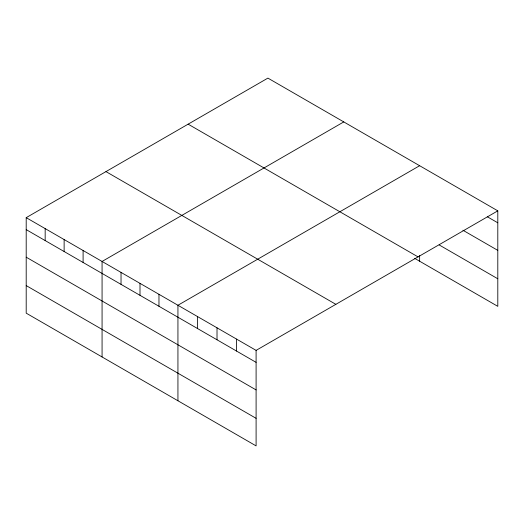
<?xml version="1.0" encoding="UTF-8"?>
<svg xmlns="http://www.w3.org/2000/svg" width="524" height="524" viewBox="0 0 524 524"><rect width="100%" height="100%" fill="white"/><g stroke="black" fill="none" stroke-linecap="round" stroke-linejoin="round"><path stroke-width="0.79" d="M26.2 217.657L256.098 350.386L256.098 445.891L26.2 313.156L26.2 217.657L267.902 78.109L497.8 210.844L497.8 306.344L414.72 258.378M343.764 121.915L102.069 261.456L102.069 356.955M419.632 165.715L177.937 305.256L177.937 400.762M256.098 350.386L497.8 210.844M487.333 216.766L497.8 222.805M462.902 230.226L497.8 250.374M439.178 244.931L497.8 278.775M188.136 124.162L418.041 256.891M105.959 171.603L335.864 304.339M26.2 229.623L256.098 362.353M26.2 257.186L256.098 389.921M26.2 285.587L256.098 418.322M419.632 255.542L419.632 261.214M236.56 339.107L236.56 351.067M217.015 327.821L217.015 339.788M197.476 316.542L197.476 328.502M158.969 294.311L158.969 306.271M140 283.36L140 295.32M121.031 272.408L121.031 284.375M83.1 250.505L83.1 262.472M64.131 239.56L64.131 251.52M45.169 228.608L45.169 240.568"/></g></svg>
